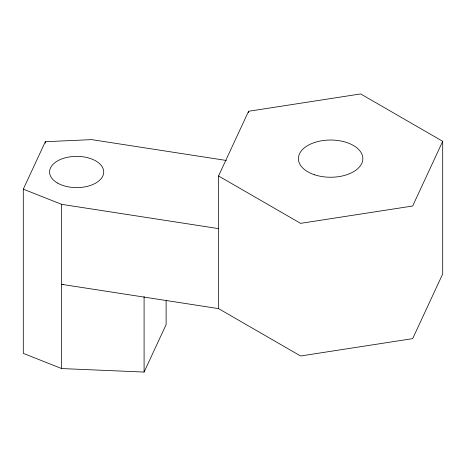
<?xml version="1.0" encoding="UTF-8"?>
<svg xmlns="http://www.w3.org/2000/svg" width="466" height="466" viewBox="0 0 466 466"><rect width="100%" height="100%" fill="white"/><g stroke="black" fill="none" stroke-linecap="round" stroke-linejoin="round"><path stroke-width="0.7" d="M166.117 300.657L166.117 324.616L144.093 372.066L61.634 368.554L23.3 353.379L23.3 189.161L45.324 141.711L91.668 139.631L226.365 160.473M218.542 308.614L218.542 175.979L248.576 111.275L360.655 93.934L442.7 141.303L442.7 273.938L412.666 338.648L300.593 355.983L218.542 308.614L61.634 284.342L63.085 284.406M442.7 141.303L412.666 206.013L300.593 223.348L218.542 175.979M23.3 189.161L61.634 204.341L218.542 228.614M248.576 111.275L248.576 112.714M144.093 296.562L144.093 372.066M61.634 204.341L61.634 368.554M45.324 141.711L45.324 143.161M314.509 174.756A32.23 18.611 0 0 0 362.851 158.644A32.23 18.611 0 0 0 314.509 142.526A32.23 18.611 0 0 0 314.509 174.756M57.51 183.039A27.075 15.628 0 0 0 102.805 176.031A27.075 15.628 0 0 0 69.644 156.891A27.075 15.628 0 0 0 57.51 183.039"/></g></svg>
